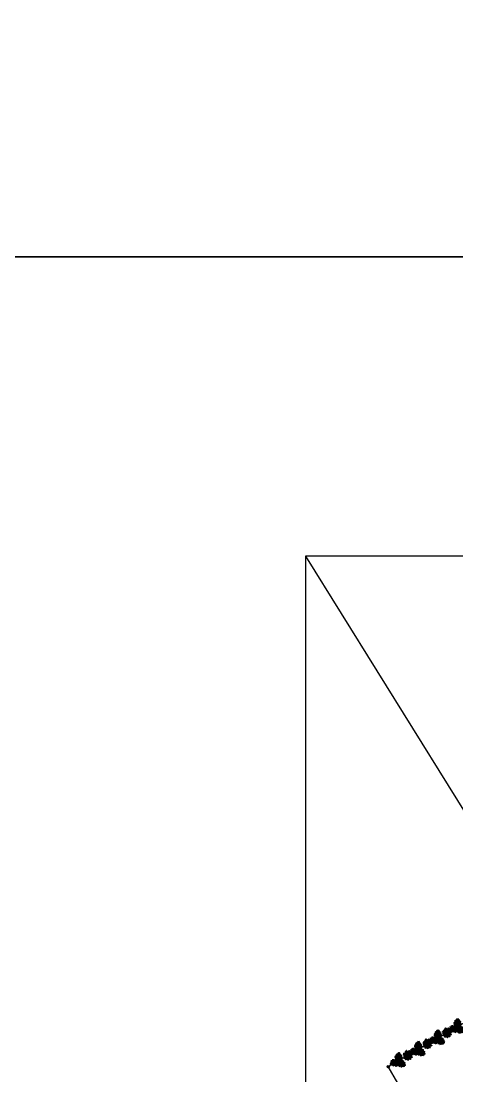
# Model space of a CAD drawing. Header units: metres. Extents: x 97 to 197, y 104 to 205.
# Drawn here: x 117.05 to 120.9, y 123.23 to 132.54 of the extents above; entities that cross this region are included whole.
import ezdxf

# ---------------------------------------------------------------- set-up
doc = ezdxf.new("R2010")
doc.units = ezdxf.units.M
doc.linetypes.add('ACAD_ISO12W100', pattern=[21, 12, -3, 0, -3, 0, -3])
doc.layers.get('0').update_dxf_attribs({"plot": 0})
for name, color, linetype in [('1-ALV_CORTE', 5, 'Continuous'), ('10-PROJ_SUP', 2, 'ACAD_ISO12W100'), ('5-PISO', 1, 'Continuous'), ('6-VEGETAÇÃO', 104, 'Continuous'), ('7-PISO_INF', 253, 'Continuous')]:
    doc.layers.add(name, color=color, linetype=linetype)

# ---------------------------------------------------------------- blocks, each defined once
blk = doc.blocks.new('*U53')
at = {"layer": '5-PISO', "ltscale": 0.1}
blk.add_circle((0.0563, 0), 0.01, dxfattribs=at)
blk = doc.blocks.new('*U54')
at = {"layer": '1-ALV_CORTE', "color": 0, "linetype": 'ByBlock', "lineweight": -2, "transparency": 16777216}
for p in [(0.4533, -3.7), (0.5531, -3.7), (0.6529, -3.7), (0.7527, -3.7), (0.8526, -3.7), (0.9524, -3.7), (1.0522, -3.7), (1.1521, -3.7), (1.2519, -3.7), (1.3517, -3.7), (1.4516, -3.7), (1.5514, -3.7), (1.6512, -3.7), (1.7511, -3.7), (1.8509, -3.7), (1.9507, -3.7), (2.0506, -3.7), (2.1504, -3.7), (2.2502, -3.7)]:
    blk.add_blockref('*U53', p, dxfattribs=at)
blk = doc.blocks.new('A$C5E6B4C6F')
at = {"layer": '6-VEGETAÇÃO', "color": 76}
for points in [[(0.26, 1.17, -2.1), (0.21, 1.32, -2.2), (0.29, 1.49, -2.21), (0.16, 1.31, -2.24)], [(0.36, 1.16, -2.03), (0.3, 1.3, -2.06), (0.41, 1.63, -2.18), (0.23, 1.29, -2.05)], [(0.48, 1.14, -2.05), (0.42, 1.36, -2.1), (0.48, 1.55, -2.16), (0.35, 1.33, -2.08)], [(0.59, 1.14, -2.07), (0.54, 1.34, -2.11), (0.63, 1.66, -2.22), (0.47, 1.34, -2.11)], [(0.71, 1.12, -2.08), (0.66, 1.38, -2.15), (0.75, 1.63, -2.23), (0.59, 1.38, -2.13)], [(1.48, 1.54, -2.07), (1.34, 1.66, -2.12), (1.1, 1.79, -2.2), (1.42, 1.7, -2.1)], [(1.56, 1.64, -2.05), (1.39, 1.82, -2.11), (1.14, 1.83, -2.19), (1.41, 1.9, -2.11)], [(1.2, 1.45, -1.07), (1.37, 1.5, -1.06), (1.42, 1.48, -1.13), (1.35, 1.54, -1)], [(1.21, 1.53, -0.98), (1.32, 1.57, -0.96), (1.42, 1.57, -1.09), (1.32, 1.62, -0.9)], [(1.62, 1.73, -2.03), (1.46, 1.92, -2.09), (1.33, 1.99, -2.14), (1.5, 1.96, -2.08)], [(1.5, 1.18, -1.5), (1.5, 1.37, -1.51), (1.38, 1.52, -1.66), (1.54, 1.41, -1.46)], [(1.39, 1.41, -2.09), (1.4, 1.41, -2.09), (1.64, 1.75, -2.03), (1.63, 1.75, -2.03)], [(1.68, 1.81, -2.09), (1.51, 1.97, -2.18), (1.41, 2.01, -2.2), (1.56, 1.99, -2.21)], [(1.5, 1.55, -2.07), (1.7, 1.49, -2.11), (1.93, 1.26, -2.22), (1.73, 1.55, -2.11)], [(1.57, 1.2, -1.42), (1.58, 1.39, -1.42), (1.54, 1.51, -1.46), (1.61, 1.4, -1.37)], [(1.56, 1.65, -2.05), (1.77, 1.59, -2.1), (1.91, 1.44, -2.16), (1.78, 1.66, -2.08)], [(1.72, 1.87, -2.15), (1.59, 2.02, -2.24), (1.71, 1.97, -2.22)], [(1.65, 1.22, -1.39), (1.64, 1.4, -1.44), (1.61, 1.49, -1.46), (1.69, 1.39, -1.42)], [(1.78, 1.95, -2.26), (1.67, 2.02, -2.3), (1.63, 2.08, -2.36), (1.73, 2.03, -2.35)], [(1.63, 1.75, -2.03), (1.64, 1.75, -2.03), (1.76, 1.92, -2.19), (1.75, 1.92, -2.19)], [(1.63, 1.74, -2.03), (1.78, 1.72, -2.06), (2.01, 1.46, -2.18), (1.81, 1.78, -2.05)], [(1.69, 1.82, -2.1), (1.85, 1.79, -2.2), (1.95, 1.64, -2.21), (1.87, 1.84, -2.24)], [(1.81, 1.99, -2.34), (1.74, 2.07, -2.42), (1.79, 2.06, -2.44)], [(1.78, 1.93, -2.24), (1.87, 1.88, -2.3), (1.93, 1.8, -2.3), (1.87, 1.94, -2.36)], [(1.81, 2, -2.35), (1.93, 1.92, -2.42), (1.89, 1.98, -2.44)], [(0.05, 1.18, -2.34), (0.02, 1.09, -2.42), (0, 1.14, -2.44)], [(0.05, 1.18, -2.35), (0.05, 1.32, -2.42), (0.02, 1.26, -2.44)], [(0.14, 1.18, -2.19), (0.15, 1.18, -2.19), (0.04, 1.19, -2.38), (0.03, 1.19, -2.38)], [(0.1, 1.18, -2.26), (0.09, 1.06, -2.3), (0.07, 0.99, -2.36), (0.06, 1.1, -2.35)], [(0.12, 1.19, -2.24), (0.12, 1.3, -2.3), (0.15, 1.39, -2.3), (0.07, 1.26, -2.36)], [(0.2, 1.17, -2.15), (0.14, 0.98, -2.24), (0.12, 1.11, -2.22)], [(0.35, 1.16, -2.03), (0.36, 1.16, -2.03), (0.15, 1.18, -2.19), (0.14, 1.18, -2.19)], [(0.27, 1.16, -2.09), (0.22, 0.94, -2.18), (0.24, 0.83, -2.2), (0.18, 0.97, -2.21)], [(0.38, 1.15, -2.03), (0.29, 0.93, -2.09), (0.29, 0.77, -2.14), (0.24, 0.94, -2.08)], [(0.48, 1.14, -2.05), (0.41, 0.91, -2.11), (0.52, 0.68, -2.19), (0.33, 0.88, -2.11)], [(0.76, 1.12, -2.09), (0.77, 1.12, -2.09), (0.36, 1.16, -2.03), (0.35, 1.16, -2.03)], [(0.61, 1.13, -2.07), (0.58, 0.95, -2.12), (0.58, 0.67, -2.2), (0.5, 0.99, -2.1)], [(0.8, 1.12, -2.15), (0.76, 1.29, -2.13), (0.78, 1.47, -2.22), (0.7, 1.28, -2.03)], [(1.35, 0.67, -2.08), (1.16, 0.5, -2.15), (0.89, 0.45, -2.23), (1.19, 0.44, -2.13)], [(1.4, 0.56, -2.07), (1.25, 0.41, -2.11), (0.93, 0.33, -2.22), (1.28, 0.36, -2.11)], [(1.5, 0.35, -2.03), (1.4, 0.23, -2.06), (1.06, 0.16, -2.18), (1.45, 0.17, -2.05)], [(1.46, 0.46, -2.05), (1.29, 0.3, -2.1), (1.1, 0.26, -2.16), (1.35, 0.26, -2.08)], [(1.54, 0.26, -2.1), (1.43, 0.14, -2.2), (1.25, 0.12, -2.21), (1.46, 0.1, -2.24)], [(1.33, 0.72, -2.09), (1.34, 0.72, -2.09), (1.51, 0.34, -2.03), (1.5, 0.34, -2.03)], [(1.39, 0.58, -2.07), (1.57, 0.64, -2.12), (1.81, 0.79, -2.2), (1.57, 0.55, -2.1)], [(1.59, 0.12, -2.24), (1.5, 0.07, -2.3), (1.4, 0.05, -2.3), (1.55, 0.05, -2.36)], [(1.43, 1.46, -2.08), (1.67, 1.37, -2.15), (1.85, 1.17, -2.23), (1.7, 1.43, -2.13)], [(1.45, 0.46, -2.05), (1.69, 0.51, -2.11), (1.83, 0.73, -2.19), (1.75, 0.46, -2.11)], [(1.49, 0.37, -2.03), (1.74, 0.4, -2.09), (1.86, 0.48, -2.14), (1.75, 0.35, -2.08)], [(1.5, 0.34, -2.03), (1.51, 0.34, -2.03), (1.6, 0.15, -2.19), (1.59, 0.15, -2.19)], [(1.63, 0.07, -2.35), (1.51, 0, -2.42), (1.58, 0.01, -2.44)], [(1.54, 0.27, -2.09), (1.75, 0.34, -2.18), (1.85, 0.41, -2.2), (1.75, 0.28, -2.21)], [(1.57, 0.2, -2.15), (1.76, 0.24, -2.24), (1.66, 0.16, -2.22)], [(1.58, 1.2, -1.41), (1.66, 1.11, -1.38), (1.71, 0.84, -1.51), (1.7, 1.13, -1.33)], [(1.59, 0.15, -2.19), (1.6, 0.15, -2.19), (1.65, 0.05, -2.38), (1.64, 0.05, -2.38)], [(1.61, 0.12, -2.26), (1.72, 0.17, -2.3), (1.79, 0.18, -2.36), (1.7, 0.12, -2.35)], [(1.63, 0.07, -2.34), (1.73, 0.09, -2.42), (1.7, 0.05, -2.44)]]:
    blk.add_3dface(points, dxfattribs=at)
at = {"layer": '6-VEGETAÇÃO'}
for points in [[(0.88, 1.1, -2.28), (0.84, 1.25, -2.26), (0.87, 1.48, -2.37), (0.8, 1.33, -2.22)], [(1.2, 1.45, -1.07), (1.02, 1.52, -1.08), (0.99, 1.52, -1.23), (1.09, 1.57, -1.04)], [(1.21, 1.52, -1), (1.02, 1.6, -0.99), (1, 1.61, -1.04), (1.03, 1.63, -0.95)], [(1.21, 1.6, -0.96), (1.04, 1.66, -1.01), (1.05, 1.66, -1.04), (1.07, 1.7, -1)], [(1.37, 1.38, -2.15), (1.29, 1.48, -2.15), (1.07, 1.64, -2.25), (1.27, 1.55, -2.1)], [(1.23, 1.76, -0.97), (1.13, 1.78, -1), (1.08, 1.81, -1.03), (1.17, 1.82, -1.01)], [(1.33, 1.31, -2.29), (1.26, 1.4, -2.27), (1.1, 1.53, -2.33), (1.3, 1.43, -2.2)], [(1.41, 1.43, -2.08), (1.24, 1.6, -2.15), (1.14, 1.66, -2.18), (1.37, 1.57, -2.11)], [(1.24, 1.82, -0.99), (1.16, 1.86, -1.03), (1.2, 1.88, -1.03)], [(1.18, 1.26, -1.29), (1.19, 1.26, -1.29), (1.22, 1.53, -0.98), (1.21, 1.53, -0.98)], [(1.22, 1.62, -0.96), (1.34, 1.67, -0.99), (1.42, 1.66, -1.04), (1.34, 1.72, -0.98)], [(1.23, 1.72, -0.95), (1.23, 1.72, -0.95), (1.25, 1.84, -1), (1.24, 1.84, -1)], [(1.24, 1.75, -0.97), (1.33, 1.76, -1), (1.35, 1.75, -1.02), (1.3, 1.81, -1.01)], [(1.42, 1.15, -1.6), (1.41, 1.3, -1.62), (1.34, 1.52, -1.71), (1.46, 1.29, -1.55)], [(0.62, 0.6, -1.42), (0.53, 0.67, -1.47), (0.55, 0.62, -1.46)], [(0.67, 0.66, -1.39), (0.6, 0.71, -1.43), (0.56, 0.78, -1.44), (0.59, 0.66, -1.44)], [(0.84, 0.8, -1.41), (0.73, 0.84, -1.38), (0.57, 1.06, -1.51), (0.7, 0.8, -1.33)], [(0.77, 0.74, -1.39), (0.65, 0.78, -1.41), (0.58, 0.92, -1.46), (0.62, 0.75, -1.41)], [(0.7, 0.67, -1.37), (0.71, 0.67, -1.37), (0.62, 0.59, -1.43), (0.61, 0.59, -1.43)], [(0.63, 0.61, -1.42), (0.66, 0.52, -1.46), (0.61, 0.54, -1.45)], [(0.96, 0.9, -1.59), (0.81, 0.98, -1.57), (0.64, 1.18, -1.69), (0.77, 0.95, -1.52)], [(0.73, 1.12, -2.08), (0.68, 0.89, -2.15), (0.67, 0.77, -2.18), (0.64, 1.02, -2.11)], [(0.9, 0.85, -1.5), (0.74, 0.93, -1.48), (0.65, 1.05, -1.55), (0.73, 0.88, -1.43)], [(0.67, 0.64, -1.39), (0.73, 0.56, -1.43), (0.74, 0.5, -1.45), (0.68, 0.56, -1.43)], [(0.84, 0.79, -1.4), (0.85, 0.79, -1.4), (0.71, 0.67, -1.37), (0.7, 0.67, -1.37)], [(1.01, 0.95, -1.68), (0.84, 1.06, -1.67), (0.71, 1.23, -1.77), (0.8, 1.02, -1.62)], [(0.8, 1.12, -2.15), (0.76, 1, -2.15), (0.72, 0.72, -2.25), (0.71, 0.94, -2.1)], [(0.74, 0.7, -1.38), (0.8, 0.55, -1.42), (0.72, 0.62, -1.38)], [(1.07, 1.09, -2.61), (1.08, 1.09, -2.61), (0.77, 1.12, -2.09), (0.76, 1.12, -2.09)], [(0.79, 0.75, -1.39), (0.88, 0.59, -1.44), (0.94, 0.53, -1.46), (0.83, 0.57, -1.42)], [(0.88, 1.11, -2.29), (0.84, 1.01, -2.27), (0.8, 0.8, -2.33), (0.8, 1.02, -2.2)], [(1.07, 0.99, -1.93), (0.97, 1.06, -1.88), (0.83, 1.19, -1.96), (0.92, 1.09, -1.82)], [(1.05, 0.98, -1.78), (0.94, 1.06, -1.73), (0.83, 1.16, -1.8), (0.93, 1.04, -1.63)], [(1.04, 0.97, -1.72), (1.05, 0.97, -1.72), (0.85, 0.79, -1.4), (0.84, 0.79, -1.4)], [(0.85, 0.81, -1.42), (0.93, 0.62, -1.42), (1.01, 0.54, -1.46), (0.9, 0.6, -1.37)], [(0.95, 1.1, -2.41), (0.9, 1, -2.38), (0.86, 0.84, -2.41), (0.86, 1.01, -2.32)], [(0.95, 1.1, -2.41), (0.92, 1.22, -2.39), (0.95, 1.37, -2.47), (0.89, 1.23, -2.34)], [(0.9, 0.85, -1.5), (0.99, 0.68, -1.51), (1.16, 0.6, -1.66), (0.97, 0.62, -1.46)], [(1.08, 1.01, -2.06), (1, 1.07, -2.03), (0.91, 1.15, -2.09), (0.99, 1.06, -1.96)], [(1.19, 1.36, -1.17), (1.05, 1.4, -1.2), (0.92, 1.42, -1.28), (1.08, 1.45, -1.13)], [(1.18, 1.25, -1.36), (1.08, 1.28, -1.34), (0.94, 1.33, -1.4), (1.04, 1.31, -1.27)], [(1.29, 0.82, -2.28), (1.18, 0.72, -2.26), (0.96, 0.63, -2.37), (1.13, 0.65, -2.22)], [(1.18, 1.28, -1.27), (1, 1.34, -1.29), (0.97, 1.35, -1.32), (1.1, 1.35, -1.23)], [(0.97, 0.91, -1.6), (1.04, 0.78, -1.62), (1.2, 0.62, -1.71), (0.99, 0.77, -1.55)], [(1.18, 1.23, -1.51), (1.09, 1.26, -1.47), (1, 1.29, -1.51), (1.11, 1.27, -1.4)], [(1.25, 0.89, -2.41), (1.16, 0.8, -2.39), (1.02, 0.75, -2.47), (1.17, 0.77, -2.34)], [(1.32, 0.75, -2.15), (1.19, 0.63, -2.13), (1.02, 0.56, -2.22), (1.22, 0.58, -2.03)], [(1.18, 1.21, -1.64), (1.09, 1.24, -1.59), (1.03, 1.27, -1.6), (1.1, 1.25, -1.52)], [(1.03, 0.96, -1.7), (1.12, 0.79, -1.72), (1.18, 0.72, -1.74), (1.04, 0.85, -1.65)], [(1.11, 1.03, -2.29), (1.12, 1.03, -2.29), (1.05, 0.97, -1.72), (1.04, 0.97, -1.72)], [(1.05, 0.98, -1.79), (1.1, 0.89, -1.77), (1.22, 0.71, -1.82), (1.12, 0.85, -1.7)], [(1.07, 1.09, -2.61), (1.08, 1.09, -2.61), (1.17, 1.08, -3.24), (1.16, 1.08, -3.24)], [(1.07, 1, -1.93), (1.11, 0.92, -1.9), (1.2, 0.78, -1.93), (1.09, 0.92, -1.82)], [(1.08, 1.01, -2.07), (1.12, 0.93, -2.02), (1.19, 0.82, -2.02), (1.11, 0.93, -1.95)], [(1.28, 1.25, -2.41), (1.22, 1.35, -2.38), (1.1, 1.46, -2.41), (1.25, 1.38, -2.32)], [(1.11, 1.03, -2.29), (1.12, 1.03, -2.29), (1.17, 1.08, -2.99), (1.16, 1.08, -2.99)], [(1.17, 1.17, -1.86), (1.18, 1.17, -1.86), (1.17, 1.1, -2.56), (1.16, 1.1, -2.56)], [(1.21, 1.16, -2.61), (1.22, 1.16, -2.61), (1.17, 1.08, -3.24), (1.16, 1.08, -3.24)], [(1.24, 1.1, -2.29), (1.24, 1.1, -2.29), (1.17, 1.08, -2.99), (1.16, 1.08, -2.99)], [(1.2, 1, -2.61), (1.21, 1, -2.61), (1.17, 1.08, -3.24), (1.16, 1.08, -3.24)], [(1.17, 1.23, -1.5), (1.22, 1.25, -1.46), (1.41, 1.25, -1.54), (1.29, 1.26, -1.4)], [(1.17, 1.17, -1.86), (1.18, 1.17, -1.86), (1.19, 1.26, -1.29), (1.18, 1.26, -1.29)], [(1.18, 1.3, -1.25), (1.39, 1.34, -1.25), (1.49, 1.31, -1.35), (1.39, 1.39, -1.19)], [(1.18, 1.26, -1.36), (1.25, 1.27, -1.3), (1.4, 1.28, -1.37), (1.24, 1.29, -1.2)], [(1.18, 1.21, -1.64), (1.21, 1.22, -1.6), (1.33, 1.22, -1.67), (1.21, 1.23, -1.54)], [(1.2, 1.38, -1.16), (1.36, 1.42, -1.15), (1.51, 1.39, -1.26), (1.36, 1.46, -1.1)], [(1.2, 1, -2.61), (1.21, 1, -2.61), (1.34, 0.72, -2.09), (1.33, 0.72, -2.09)], [(1.21, 1.16, -2.61), (1.22, 1.16, -2.61), (1.4, 1.41, -2.09), (1.39, 1.41, -2.09)], [(1.24, 1.1, -2.29), (1.24, 1.1, -2.29), (1.33, 1.13, -1.72), (1.32, 1.13, -1.72)], [(1.25, 0.89, -2.41), (1.37, 0.9, -2.38), (1.52, 0.94, -2.41), (1.38, 0.86, -2.32)], [(1.27, 1.11, -2.07), (1.27, 1.2, -2.02), (1.26, 1.33, -2.02), (1.28, 1.2, -1.95)], [(1.29, 1.12, -1.93), (1.29, 1.21, -1.9), (1.27, 1.37, -1.93), (1.3, 1.2, -1.82)], [(1.27, 1.11, -2.06), (1.32, 1.03, -2.03), (1.36, 0.92, -2.09), (1.33, 1.03, -1.96)], [(1.31, 1.13, -1.79), (1.31, 1.23, -1.77), (1.28, 1.44, -1.82), (1.31, 1.28, -1.7)], [(1.28, 0.83, -2.29), (1.39, 0.84, -2.27), (1.58, 0.91, -2.33), (1.4, 0.79, -2.2)], [(1.29, 1.26, -2.41), (1.4, 1.22, -2.39), (1.52, 1.12, -2.47), (1.43, 1.25, -2.34)], [(1.29, 1.12, -1.93), (1.35, 1.02, -1.88), (1.42, 0.85, -1.96), (1.38, 0.97, -1.82)], [(1.34, 1.13, -1.7), (1.33, 1.33, -1.72), (1.31, 1.42, -1.74), (1.38, 1.24, -1.65)], [(1.31, 1.13, -1.78), (1.38, 1.01, -1.73), (1.44, 0.87, -1.8), (1.39, 1.02, -1.63)], [(1.31, 0.75, -2.15), (1.44, 0.78, -2.15), (1.69, 0.88, -2.25), (1.51, 0.76, -2.1)], [(1.32, 1.32, -2.28), (1.47, 1.28, -2.26), (1.65, 1.14, -2.37), (1.56, 1.27, -2.22)], [(1.34, 0.69, -2.08), (1.57, 0.76, -2.15), (1.68, 0.81, -2.18), (1.48, 0.66, -2.11)], [(1.36, 1.14, -1.68), (1.47, 0.96, -1.67), (1.51, 0.76, -1.77), (1.51, 0.98, -1.62)], [(1.38, 1.38, -2.15), (1.54, 1.33, -2.13), (1.69, 1.22, -2.22), (1.56, 1.38, -2.03)], [(1.43, 1.15, -1.59), (1.53, 1.02, -1.57), (1.59, 0.76, -1.69), (1.57, 1.03, -1.52)], [(1.5, 1.18, -1.5), (1.61, 1.03, -1.48), (1.64, 0.88, -1.55), (1.64, 1.07, -1.43)], [(1.59, 1.2, -1.4), (1.59, 1.2, -1.4), (1.77, 1.25, -1.37), (1.76, 1.25, -1.37)], [(1.67, 1.22, -1.39), (1.76, 1.12, -1.41), (1.76, 0.98, -1.46), (1.8, 1.14, -1.41)], [(1.71, 1.24, -1.38), (1.73, 1.4, -1.42), (1.77, 1.3, -1.38)], [(1.76, 1.25, -1.37), (1.77, 1.25, -1.37), (1.89, 1.28, -1.43), (1.88, 1.28, -1.43)], [(1.81, 1.26, -1.39), (1.79, 1.36, -1.43), (1.8, 1.42, -1.45), (1.83, 1.34, -1.43)], [(1.79, 1.25, -1.39), (1.84, 1.17, -1.43), (1.84, 1.09, -1.44), (1.87, 1.21, -1.44)], [(1.86, 1.28, -1.42), (1.87, 1.36, -1.46), (1.9, 1.33, -1.45)], [(1.86, 1.28, -1.42), (1.92, 1.18, -1.47), (1.92, 1.23, -1.46)]]:
    blk.add_3dface(points, dxfattribs=at)
blk = doc.blocks.new('A$C67B00017')
at = {"layer": '6-VEGETAÇÃO', "color": 153}
for p, q in [((0.09, 1.2), (0.15, 1.17)), ((0.17, 1.15), (0.13, 1.1)), ((0.15, 1.22), (0.23, 1.17)), ((0.24, 1.15), (0.18, 1.07)), ((0.21, 1.23), (0.32, 1.16)), ((0.3, 1.71), (0.23, 1.68)), ((0.32, 1.14), (0.25, 1.05)), ((0.26, 1.79), (0.29, 1.73)), ((0.35, 1.67), (0.27, 1.63)), ((0.3, 1.22), (0.37, 1.14)), ((0.37, 1.13), (0.3, 1.03)), ((0.31, 1.78), (0.36, 1.69)), ((0.42, 1.62), (0.31, 1.58)), ((0.33, 1.49), (0.38, 1.43)), ((0.4, 1.39), (0.33, 1.34)), ((0.46, 1.59), (0.35, 1.54)), ((0.43, 0.86), (0.35, 0.9)), ((0.37, 1.75), (0.43, 1.64)), ((0.37, 0.76), (0.42, 0.82)), ((0.48, 1.36), (0.38, 1.3)), ((0.39, 1.19), (0.41, 1.14)), ((0.4, 1.49), (0.48, 1.39)), ((0.51, 0.9), (0.4, 0.95)), ((0.44, 1.16), (0.45, 1.13)), ((0.44, 0.77), (0.51, 0.87)), ((0.45, 1.7), (0.47, 1.6)), ((0.57, 1.32), (0.45, 1.24)), ((0.6, 0.95), (0.47, 1.02)), ((0.48, 1.47), (0.58, 1.34)), ((0.48, 0.6), (0.56, 0.62)), ((0.5, 1.63), (0.49, 1.57)), ((0.6, 1.72), (0.51, 1.72)), ((0.64, 1.29), (0.51, 1.2)), ((0.51, 0.66), (0.64, 0.69)), ((0.66, 0.99), (0.52, 1.07)), ((0.52, 0.79), (0.61, 0.93)), ((0.53, 1.58), (0.53, 1.55)), ((0.66, 1.66), (0.54, 1.65)), ((0.72, 1.58), (0.57, 1.56)), ((0.57, 0.73), (0.73, 0.75)), ((0.58, 1.84), (0.6, 1.76)), ((0.66, 2.05), (0.59, 2.06)), ((0.59, 1.43), (0.64, 1.31)), ((0.69, 1.99), (0.6, 2)), ((0.68, 1.26), (0.6, 1.19)), ((0.6, 0.62), (0.6, 0.53)), ((0.72, 1.91), (0.61, 1.93)), ((0.76, 1.52), (0.61, 1.5)), ((0.69, 1.02), (0.61, 1.09)), ((0.74, 1.86), (0.62, 1.87)), ((0.62, 0.85), (0.66, 0.97)), ((0.65, 1.81), (0.67, 1.68)), ((0.66, 2.14), (0.66, 2.08)), ((0.66, 0.8), (0.79, 0.79)), ((0.66, 0.67), (0.67, 0.56)), ((0.73, 0.25), (0.66, 0.24)), ((0.78, 0.39), (0.67, 0.37)), ((0.76, 0.31), (0.67, 0.3)), ((0.78, 1.48), (0.68, 1.45)), ((0.68, 1.36), (0.68, 1.28)), ((0.73, 1.24), (0.68, 1.19)), ((0.74, 1.05), (0.68, 1.09)), ((0.8, 0.44), (0.68, 0.42)), ((0.7, 2.1), (0.7, 2)), ((0.7, 0.93), (0.7, 1)), ((0.71, 1.75), (0.74, 1.59)), ((0.73, 1.3), (0.73, 1.26)), ((0.74, 2.05), (0.74, 1.92)), ((0.81, 1.43), (0.74, 1.41)), ((0.75, 0.99), (0.74, 1.03)), ((0.74, 0.74), (0.76, 0.59)), ((0.74, 0.16), (0.74, 0.22)), ((0.79, 1.97), (0.75, 1.87)), ((0.76, 0.84), (0.83, 0.82)), ((0.8, 1.88), (0.77, 1.84)), ((0.78, 1.66), (0.77, 1.53)), ((0.78, 0.2), (0.77, 0.3)), ((0.8, 1.82), (0.78, 1.8)), ((0.83, 1.56), (0.8, 1.49)), ((0.85, 0.96), (0.8, 0.97)), ((0.8, 0.78), (0.82, 0.63)), ((0.82, 0.26), (0.8, 0.38)), ((0.85, 0.34), (0.81, 0.44)), ((0.96, 1.73), (0.82, 1.78)), ((0.97, 1.66), (0.82, 1.71)), ((0.88, 1.41), (0.82, 1.4)), ((0.89, 1), (0.82, 1.01)), ((0.86, 0.43), (0.82, 0.47)), ((0.94, 1.83), (0.83, 1.88)), ((0.84, 1.48), (0.83, 1.45)), ((0.85, 0.49), (0.83, 0.51)), ((0.93, 1.91), (0.84, 1.95)), ((0.91, 1.37), (0.84, 1.36)), ((0.93, 1.05), (0.84, 1.06)), ((0.84, 0.89), (0.85, 0.94)), ((0.84, 0.86), (0.87, 0.85)), ((0.84, 0.8), (0.87, 0.7)), ((0.94, 1.31), (0.85, 1.31)), ((0.87, 1.48), (0.88, 1.43)), ((0.97, 1.27), (0.87, 1.27)), ((0.96, 1.08), (0.87, 1.1)), ((0.88, 0.91), (0.9, 0.98)), ((0.89, 0.83), (0.91, 0.76)), ((0.91, 1.46), (0.92, 1.38)), ((1.04, 0.66), (0.91, 0.58)), ((0.92, 0.94), (0.94, 1.04)), ((1.04, 0.59), (0.92, 0.51)), ((0.96, 2.03), (0.94, 1.95)), ((0.94, 1.42), (0.96, 1.32)), ((1.05, 0.48), (0.94, 0.42)), ((0.97, 0.99), (0.96, 1.07)), ((1.04, 0.4), (0.96, 0.35)), ((1, 1.97), (0.97, 1.84)), ((1.03, 1.89), (0.98, 1.74)), ((1.06, 1.77), (0.98, 1.67)), ((0.99, 1.36), (0.98, 1.28)), ((1, 1.05), (0.98, 1.1)), ((1.05, 1.66), (0.99, 1.62)), ((1.02, 1.59), (0.99, 1.56)), ((1.01, 1.3), (0.99, 1.26)), ((1.01, 1.1), (1, 1.12)), ((1.09, 1.37), (1.01, 1.42)), ((1.02, 1.25), (1.01, 1.23)), ((1.12, 1.97), (1.02, 2.04)), ((1.09, 1.41), (1.02, 1.47)), ((1.13, 2.03), (1.03, 2.09)), ((1.1, 1.47), (1.05, 1.52)), ((1.05, 1.04), (1.09, 1.07)), ((1.05, 0.97), (1.09, 1.04)), ((1.09, 0.74), (1.05, 0.76)), ((1.13, 2.11), (1.06, 2.16)), ((1.06, 0.9), (1.09, 0.99)), ((1.12, 0.67), (1.06, 0.7)), ((1.15, 0.56), (1.06, 0.65)), ((1.09, 0.29), (1.06, 0.37)), ((1.13, 2.17), (1.07, 2.22)), ((1.11, 1.53), (1.07, 1.56)), ((1.07, 1.08), (1.09, 1.1)), ((1.14, 0.44), (1.07, 0.58)), ((1.12, 0.36), (1.07, 0.47)), ((1.11, 1.32), (1.08, 1.31)), ((1.08, 0.85), (1.1, 0.93)), ((1.13, 1.36), (1.09, 1.34)), ((1.16, 1.42), (1.1, 1.37)), ((1.1, 1.04), (1.19, 1.01)), ((1.17, 1.49), (1.11, 1.41)), ((1.11, 1), (1.19, 0.96)), ((1.11, 0.81), (1.12, 0.86)), ((1.15, 1.91), (1.12, 1.89)), ((1.15, 1.59), (1.12, 1.54)), ((1.16, 1.54), (1.12, 1.48)), ((1.12, 0.93), (1.19, 0.91)), ((1.21, 2.04), (1.13, 1.97)), ((1.18, 1.96), (1.13, 1.94)), ((1.13, 0.88), (1.18, 0.86)), ((1.21, 2.14), (1.14, 2.03)), ((1.14, 1.81), (1.21, 1.69)), ((1.18, 2.25), (1.15, 2.2)), ((1.2, 2.2), (1.15, 2.11)), ((1.15, 1.69), (1.2, 1.65)), ((1.16, 1.62), (1.19, 1.59)), ((1.17, 1.92), (1.21, 1.76)), ((1.17, 0.29), (1.24, 0.37)), ((1.19, 1.15), (1.18, 1.17)), ((1.18, 0.2), (1.23, 0.31)), ((1.19, 0.38), (1.24, 0.41)), ((1.19, 0.14), (1.23, 0.23)), ((1.2, 1.99), (1.23, 1.87)), ((1.22, 1.12), (1.21, 1.16)), ((1.21, 0.43), (1.24, 0.45)), ((1.22, 1.68), (1.37, 1.73)), ((1.22, 0.09), (1.24, 0.14)), ((1.23, 1.76), (1.37, 1.8)), ((1.23, 0.72), (1.25, 0.76)), ((1.24, 2.05), (1.26, 1.97)), ((1.24, 1.16), (1.31, 1.23)), ((1.28, 1.08), (1.24, 1.15)), ((1.25, 1.86), (1.37, 1.9)), ((1.25, 0.65), (1.28, 0.72)), ((1.25, 0.37), (1.36, 0.32)), ((1.25, 0.32), (1.35, 0.26)), ((1.25, 0.23), (1.33, 0.19)), ((1.26, 0.78), (1.33, 0.8)), ((1.26, 0.17), (1.32, 0.13)), ((1.28, 1.94), (1.36, 1.97)), ((1.28, 1.5), (1.29, 1.46)), ((1.3, 1.57), (1.33, 1.5)), ((1.3, 0.73), (1.4, 0.76)), ((1.3, 0.55), (1.31, 0.68)), ((1.31, 1.44), (1.37, 1.42)), ((1.32, 0.69), (1.47, 0.71)), ((1.34, 1.49), (1.44, 1.45)), ((1.34, 1.13), (1.4, 1.17)), ((1.4, 1.06), (1.34, 1.11)), ((1.37, 0.46), (1.34, 0.62)), ((1.36, 1.67), (1.36, 1.54)), ((1.36, 0.63), (1.51, 0.65)), ((1.37, 1.53), (1.52, 1.49)), ((1.39, 1.11), (1.44, 1.15)), ((1.44, 1.76), (1.4, 1.6)), ((1.41, 1.58), (1.56, 1.55)), ((1.44, 1.06), (1.41, 1.1)), ((1.44, 0.41), (1.41, 0.53)), ((1.48, 1.9), (1.42, 2)), ((1.43, 0.55), (1.54, 0.57)), ((1.48, 1.83), (1.45, 1.83)), ((1.51, 1.94), (1.46, 2.04)), ((1.51, 1.8), (1.47, 1.68)), ((1.53, 1.86), (1.48, 1.86)), ((1.48, 1.66), (1.6, 1.64)), ((1.48, 0.49), (1.57, 0.5)), ((1.5, 0.37), (1.48, 0.45)), ((1.52, 0.95), (1.49, 0.92)), ((1.6, 1.92), (1.5, 1.89)), ((1.56, 2.01), (1.51, 2.09)), ((1.51, 1.41), (1.52, 1.37)), ((1.64, 2), (1.53, 1.94)), ((1.53, 1.35), (1.59, 1.32)), ((1.54, 1.72), (1.63, 1.7)), ((1.54, 1.48), (1.55, 1.41)), ((1.6, 0.95), (1.54, 0.91)), ((1.59, 2.07), (1.55, 2.14)), ((1.57, 1.83), (1.55, 1.76)), ((1.57, 1.4), (1.66, 1.34)), ((1.58, 1.08), (1.57, 1.11)), ((1.66, 2.07), (1.58, 2.01)), ((1.58, 0.88), (1.59, 0.72)), ((1.6, 1.57), (1.59, 1.44)), ((1.71, 0.93), (1.59, 0.89)), ((1.6, 1.43), (1.74, 1.38)), ((1.67, 2.12), (1.61, 2.09)), ((1.61, 0.59), (1.62, 0.62)), ((1.65, 1.04), (1.62, 1.1)), ((1.62, 0.53), (1.64, 0.58)), ((1.69, 1.65), (1.64, 1.5)), ((1.64, 0.85), (1.66, 0.7)), ((1.65, 1.48), (1.79, 1.43)), ((1.82, 0.88), (1.65, 0.87)), ((1.65, 0.45), (1.66, 0.55)), ((1.66, 1.12), (1.75, 1.24)), ((1.76, 1), (1.67, 1.1)), ((1.67, 0.56), (1.79, 0.57)), ((1.71, 0.38), (1.69, 0.5)), ((1.7, 0.52), (1.82, 0.53)), ((1.77, 1.69), (1.72, 1.57)), ((1.73, 1.55), (1.84, 1.51)), ((1.75, 1.27), (1.73, 1.29)), ((1.74, 1.11), (1.82, 1.23)), ((1.88, 1), (1.74, 1.08)), ((1.74, 0.81), (1.75, 0.69)), ((1.76, 0.33), (1.74, 0.43)), ((1.75, 0.45), (1.84, 0.46)), ((1.88, 0.83), (1.76, 0.83)), ((1.81, 1.25), (1.77, 1.3)), ((1.79, 1.6), (1.88, 1.57)), ((1.79, 0.4), (1.86, 0.4)), ((1.8, 0.31), (1.79, 0.37)), ((1.84, 1.71), (1.8, 1.63)), ((1.8, 1.31), (1.84, 1.43)), ((1.89, 1.25), (1.8, 1.3)), ((1.81, 0.77), (1.83, 0.68)), ((1.84, 1.1), (1.9, 1.2)), ((1.85, 1.32), (1.89, 1.43)), ((1.96, 1.02), (1.85, 1.08)), ((1.93, 0.78), (1.85, 0.78)), ((1.98, 1.27), (1.86, 1.3)), ((1.92, 1.1), (1.98, 1.18)), ((1.94, 1.34), (1.96, 1.43)), ((2.04, 1.3), (1.94, 1.32)), ((2.03, 1.04), (1.95, 1.08)), ((2, 1.36), (2.02, 1.42)), ((2.09, 1.33), (2.03, 1.35))]:
    blk.add_line(p, q, dxfattribs=at)
at = {"layer": '6-VEGETAÇÃO', "color": 210}
blk.add_line((1.13, 1.24), (1.25, 1.34), dxfattribs=at)
at = {"layer": '6-VEGETAÇÃO', "color": 253}
for p, q in [((1.28, 1.15), (1.35, 1.21)), ((1.35, 1.06), (1.28, 1.13))]:
    blk.add_line(p, q, dxfattribs=at)
at = {"layer": '6-VEGETAÇÃO', "color": 153}
for points in [[(0.51, 1.1), (0.34, 1.03), (0.03, 1.13), (0.01, 1.14), (0.22, 1.24), (0.48, 1.14), (0.54, 1.11)], [(0.5, 1.11), (0.25, 1.15), (0.02, 1.16)], [(0.09, 1.17), (0.06, 1.18)], [(0.08, 1.15), (0.06, 1.13)], [(0.56, 1.49), (0.38, 1.52), (0.17, 1.75), (0.15, 1.78), (0.39, 1.76), (0.56, 1.54), (0.59, 1.48)], [(0.79, 1.2), (0.56, 1.18), (0.23, 1.42), (0.2, 1.44), (0.5, 1.49), (0.77, 1.25), (0.83, 1.19)], [(0.56, 1.5), (0.37, 1.67), (0.17, 1.79)], [(0.22, 1.75), (0.19, 1.74)], [(0.79, 1.1), (0.56, 1.09), (0.26, 0.81), (0.24, 0.79), (0.54, 0.78), (0.78, 1.04), (0.84, 1.11)], [(0.23, 1.77), (0.22, 1.79)], [(0.79, 1.22), (0.5, 1.37), (0.23, 1.46)], [(0.29, 1.43), (0.26, 1.41)], [(0.79, 1.08), (0.53, 0.9), (0.27, 0.77)], [(0.3, 1.45), (0.28, 1.48)], [(0.33, 0.81), (0.3, 0.83)], [(0.34, 0.79), (0.32, 0.76)], [(0.95, 0.86), (0.86, 0.65), (0.49, 0.48), (0.46, 0.47), (0.56, 0.75), (0.89, 0.88), (0.98, 0.91)], [(0.84, 1.37), (0.64, 1.46), (0.46, 1.83), (0.45, 1.86), (0.73, 1.76), (0.86, 1.42), (0.89, 1.34)], [(0.93, 0.87), (0.67, 0.7), (0.46, 0.5)], [(0.5, 0.56), (0.46, 0.55)], [(0.85, 1.38), (0.68, 1.65), (0.48, 1.87)], [(0.52, 1.81), (0.49, 1.81)], [(0.51, 0.54), (0.52, 0.51)], [(0.55, 1.82), (0.54, 1.86)], [(0.78, 1.73), (0.64, 1.84), (0.57, 2.15), (0.56, 2.18), (0.76, 2.05), (0.8, 1.77), (0.81, 1.71)], [(0.61, 2.13), (0.58, 2.13)], [(0.79, 1.74), (0.7, 1.98), (0.59, 2.18)], [(0.63, 2.13), (0.63, 2.16)], [(0.83, 0.58), (0.7, 0.46), (0.65, 0.14), (0.65, 0.11), (0.84, 0.26), (0.86, 0.54), (0.86, 0.61)], [(0.84, 0.57), (0.77, 0.33), (0.67, 0.12)], [(0.69, 0.17), (0.67, 0.17)], [(0.71, 0.17), (0.71, 0.14)], [(1.02, 1.17), (0.88, 1.12), (0.76, 0.9), (0.76, 0.88), (0.93, 0.93), (1.02, 1.14), (1.04, 1.19)], [(1.02, 1.16), (0.9, 1), (0.77, 0.88)], [(0.97, 1.48), (0.83, 1.67), (0.85, 2.07), (0.86, 2.11), (1.06, 1.88), (1.01, 1.53), (1, 1.44)], [(0.8, 0.91), (0.78, 0.91)], [(1.02, 1.19), (0.92, 1.36), (0.81, 1.5)], [(0.83, 1.46), (0.81, 1.46)], [(0.81, 0.9), (0.81, 0.88)], [(0.84, 1.47), (0.84, 1.49)], [(0.9, 2.03), (0.87, 2.04)], [(0.99, 1.5), (0.96, 1.81), (0.88, 2.1)], [(1.02, 0.83), (0.91, 0.63), (0.99, 0.23), (1, 0.2), (1.16, 0.45), (1.07, 0.79), (1.04, 0.88)], [(0.92, 2.03), (0.93, 2.06)], [(1.09, 1.84), (1.02, 2), (1.1, 2.31), (1.11, 2.33), (1.23, 2.13), (1.13, 1.86), (1.11, 1.8)], [(1.03, 0.28), (1, 0.27)], [(1.1, 1.15), (1.19, 1.04), (1.18, 0.79), (1.17, 0.76), (1.05, 0.9), (1.07, 1.12), (1.08, 1.17)], [(1.04, 0.82), (1.06, 0.5), (1.03, 0.21)], [(1.05, 0.29), (1.06, 0.25)], [(1.07, 1.27), (1.11, 1.46), (1.12, 1.64)], [(1.21, 1.51), (1.36, 1.69), (1.36, 2.09), (1.35, 2.13), (1.14, 1.91), (1.17, 1.56), (1.18, 1.47)], [(1.11, 1.6), (1.09, 1.61)], [(1.09, 1.14), (1.11, 0.95), (1.16, 0.77)], [(1.11, 1.84), (1.14, 2.09), (1.13, 2.32)], [(1.13, 2.26), (1.11, 2.28)], [(1.14, 1.21), (1.28, 1.23), (1.5, 1.11), (1.52, 1.1), (1.34, 1.05), (1.16, 1.17), (1.11, 1.21)], [(1.12, 1.59), (1.14, 1.61)], [(1.13, 0.81), (1.13, 0.79)], [(1.26, 0.51), (1.35, 0.35), (1.3, 0.04), (1.29, 0.01), (1.16, 0.21), (1.23, 0.48), (1.25, 0.54)], [(1.15, 2.26), (1.16, 2.29)], [(1.15, 1.2), (1.33, 1.12), (1.51, 1.09)], [(1.15, 0.82), (1.17, 0.81)], [(1.23, 0.84), (1.44, 0.75), (1.63, 0.39), (1.64, 0.35), (1.35, 0.45), (1.21, 0.78), (1.19, 0.86)], [(1.2, 1.52), (1.24, 1.84), (1.32, 2.12)], [(1.27, 1.38), (1.48, 1.46), (1.69, 1.81), (1.7, 1.84), (1.41, 1.76), (1.26, 1.44), (1.22, 1.36)], [(1.22, 0.82), (1.4, 0.56), (1.61, 0.35)], [(1.25, 0.5), (1.24, 0.25), (1.27, 0.02)], [(1.25, 0.08), (1.24, 0.05)], [(1.26, 1.4), (1.46, 1.65), (1.67, 1.85)], [(1.27, 0.08), (1.29, 0.07)], [(1.41, 0.92), (1.55, 0.74), (1.95, 0.66), (1.98, 0.66), (1.82, 0.91), (1.46, 0.95), (1.37, 0.96)], [(1.4, 1.79), (1.41, 1.97), (1.62, 2.21), (1.64, 2.22), (1.65, 1.99), (1.45, 1.79), (1.39, 1.75)], [(1.41, 1.79), (1.56, 2), (1.65, 2.2)], [(1.42, 0.93), (1.72, 0.83), (1.98, 0.69)], [(1.48, 1.3), (1.71, 1.35), (1.95, 1.67), (1.97, 1.7), (1.67, 1.66), (1.48, 1.36), (1.44, 1.28)], [(1.49, 1.15), (1.7, 1.25), (2.1, 1.15), (2.13, 1.13), (1.87, 0.98), (1.53, 1.1), (1.45, 1.13)], [(1.46, 1.1), (1.48, 1.11)], [(1.46, 1.09), (1.47, 1.07)], [(1.48, 1.32), (1.7, 1.54), (1.94, 1.71)], [(1.5, 1.13), (1.82, 1.09), (2.11, 1.11)], [(1.54, 0.39), (1.55, 0.36)], [(1.56, 0.41), (1.59, 0.41)], [(1.61, 0.68), (1.77, 0.6), (1.9, 0.31), (1.91, 0.29), (1.69, 0.37), (1.59, 0.64), (1.58, 0.7)], [(1.6, 0.67), (1.73, 0.46), (1.88, 0.28)], [(1.62, 2.15), (1.61, 2.18)], [(1.61, 1.81), (1.62, 1.85)], [(1.63, 1.8), (1.66, 1.79)], [(1.66, 1.3), (1.8, 1.42), (2.12, 1.42), (2.15, 1.42), (1.98, 1.25), (1.7, 1.27), (1.63, 1.28)], [(1.64, 2.14), (1.66, 2.16)], [(1.67, 1.29), (1.92, 1.33), (2.14, 1.4)], [(1.87, 1.68), (1.89, 1.71)], [(1.89, 1.66), (1.92, 1.65)], [(1.91, 0.72), (1.92, 0.68)], [(1.92, 0.74), (1.96, 0.74)], [(2.03, 1.09), (2.07, 1.07)], [(2.04, 1.11), (2.06, 1.14)], [(2.08, 1.38), (2.09, 1.41)], [(2.09, 1.37), (2.11, 1.36)]]:
    blk.add_spline(points, degree=3, dxfattribs=at)
at = {"layer": '6-VEGETAÇÃO', "color": 210}
for points in [[(0.7, 1.14), (0.63, 1.14), (0.55, 1.14), (0.51, 1.15)], [(0.7, 1.14), (0.58, 1.1), (0.51, 1.11)], [(0.91, 1.5), (0.86, 1.52), (0.8, 1.56)], [(0.9, 1.5), (0.87, 1.54), (0.82, 1.63), (0.82, 1.66)], [(0.96, 0.79), (0.91, 0.7), (0.86, 0.66)], [(0.94, 0.75), (0.91, 0.68), (0.9, 0.59)], [(1.06, 1.15), (1.02, 1.08), (1.01, 1)], [(1.09, 1.77), (1.1, 1.7), (1.13, 1.65)], [(1.12, 1.16), (1.19, 1.08), (1.24, 1.04)], [(1.3, 0.87), (1.38, 0.92), (1.47, 0.92)], [(1.47, 0.77), (1.39, 0.85), (1.31, 0.86)], [(1.39, 1.35), (1.43, 1.35), (1.44, 1.39), (1.48, 1.4)], [(1.42, 1.37), (1.43, 1.44), (1.48, 1.46)]]:
    blk.add_spline(points, degree=3, dxfattribs=at)
at = {"layer": '6-VEGETAÇÃO', "color": 123}
for points in [[(1.02, 1.18), (0.89, 1.24), (0.79, 1.48), (0.79, 1.5), (0.96, 1.42), (1.03, 1.21), (1.04, 1.16)], [(1.06, 1.26), (1.01, 1.4), (1.09, 1.63), (1.1, 1.65), (1.18, 1.48), (1.09, 1.28), (1.07, 1.23)]]:
    blk.add_spline(points, degree=3, dxfattribs=at)
at = {"layer": '6-VEGETAÇÃO', "color": 210, "end_tangent": (0.950778, -0.309872)}
blk.add_spline([(0.96, 1.18), (0.88, 1.17), (0.81, 1.15)], degree=3, dxfattribs=at)
at = {"layer": '6-VEGETAÇÃO', "color": 253}
for points in [[(1.83, 0.32), (1.84, 0.29)], [(1.85, 0.33), (1.88, 0.33)]]:
    blk.add_spline(points, degree=3, dxfattribs=at)

msp = doc.modelspace()

# ---------------------------------------------------------------- linework, layer by layer
for points in [[(116.6497, 130.4618), (136.6497, 130.4618), (136.6497, 155.4618), (116.6497, 155.4618)], [(116.6497, 105.4618), (136.6497, 105.4618), (136.6497, 130.4618), (116.6497, 130.4618)]]:
    msp.add_lwpolyline(points, close=True)
at = {"layer": '10-PROJ_SUP', "ltscale": 0.5}
msp.add_lwpolyline([(120.294, 123.3159), (125.0571, 126.0659), (128.3198, 120.4148), (131.08, 120.6563), (131.5419, 115.3765), (128.576, 115.117), (128.576, 112.3351), (123.076, 115.5105), (123.076, 118.4973)], close=True, dxfattribs=at)
at = {"layer": '7-PISO_INF'}
msp.add_lwpolyline([(119.5639, 127.8201), (119.5639, 123.0072), (119.5639, 113.0755, 0.426655), (124.3095, 108.1035), (134.076, 108.1035), (134.076, 127.8201)], format="xyb", close=True, dxfattribs=at)
at = {"layer": '7-PISO_INF', "ltscale": 0.02}
msp.add_lwpolyline([(128.944, 122.472, -0.267949), (128.2647, 122.8641), (125.9221, 126.9217, -0.601836), (126.4853, 127.8201), (126.4853, 127.8201), (119.5639, 127.8201), (121.7663, 124.2788), (125.1615, 126.239), (128.1954, 120.9842)], format="xyb", dxfattribs=at)

# ---------------------------------------------------------------- block references
at = {"layer": '1-ALV_CORTE', "rotation": 29.99999999999981}
msp.add_blockref('*U54', (118.0027, 126.2654), dxfattribs=at)
at = {"layer": '6-VEGETAÇÃO'}
for name, p, xscale, yscale, zscale, rotation in [('A$C5E6B4C6F', (120.8697, 123.568, 0.1619), 0.06324781921347601, 0.06324781921347601, 0.06324781921347601, 29.99999999999981), ('A$C5E6B4C6F', (120.6968, 123.4682, 0.1619), 0.06324781921347601, 0.06324781921347601, 0.06324781921347601, 29.99999999999981), ('A$C67B00017', (120.87, 123.6389), 0.03870193363619792, 0.03870193363619792, 0.03870193363619792, 155.6703905594366), ('A$C5E6B4C6F', (120.5239, 123.3683, 0.1619), 0.06324781921347601, 0.06324781921347601, 0.06324781921347601, 29.99999999999981), ('A$C67B00017', (120.6971, 123.5408, 0.0301), 0.03870193363619792, 0.03870193363619792, 0.03870193363619792, 155.6703905594366), ('A$C5E6B4C6F', (120.3505, 123.2694, 0.1888), 0.06324781921347601, 0.06324781921347601, 0.06324781921347601, 29.99999999999981), ('A$C67B00017', (120.5242, 123.4392), 0.03870193363619792, 0.03870193363619792, 0.03870193363619792, 155.6703905594366)]:
    msp.add_blockref(name, p, dxfattribs=dict(at, xscale=xscale, yscale=yscale, zscale=zscale, rotation=rotation))

doc.saveas('drawing.dxf')
